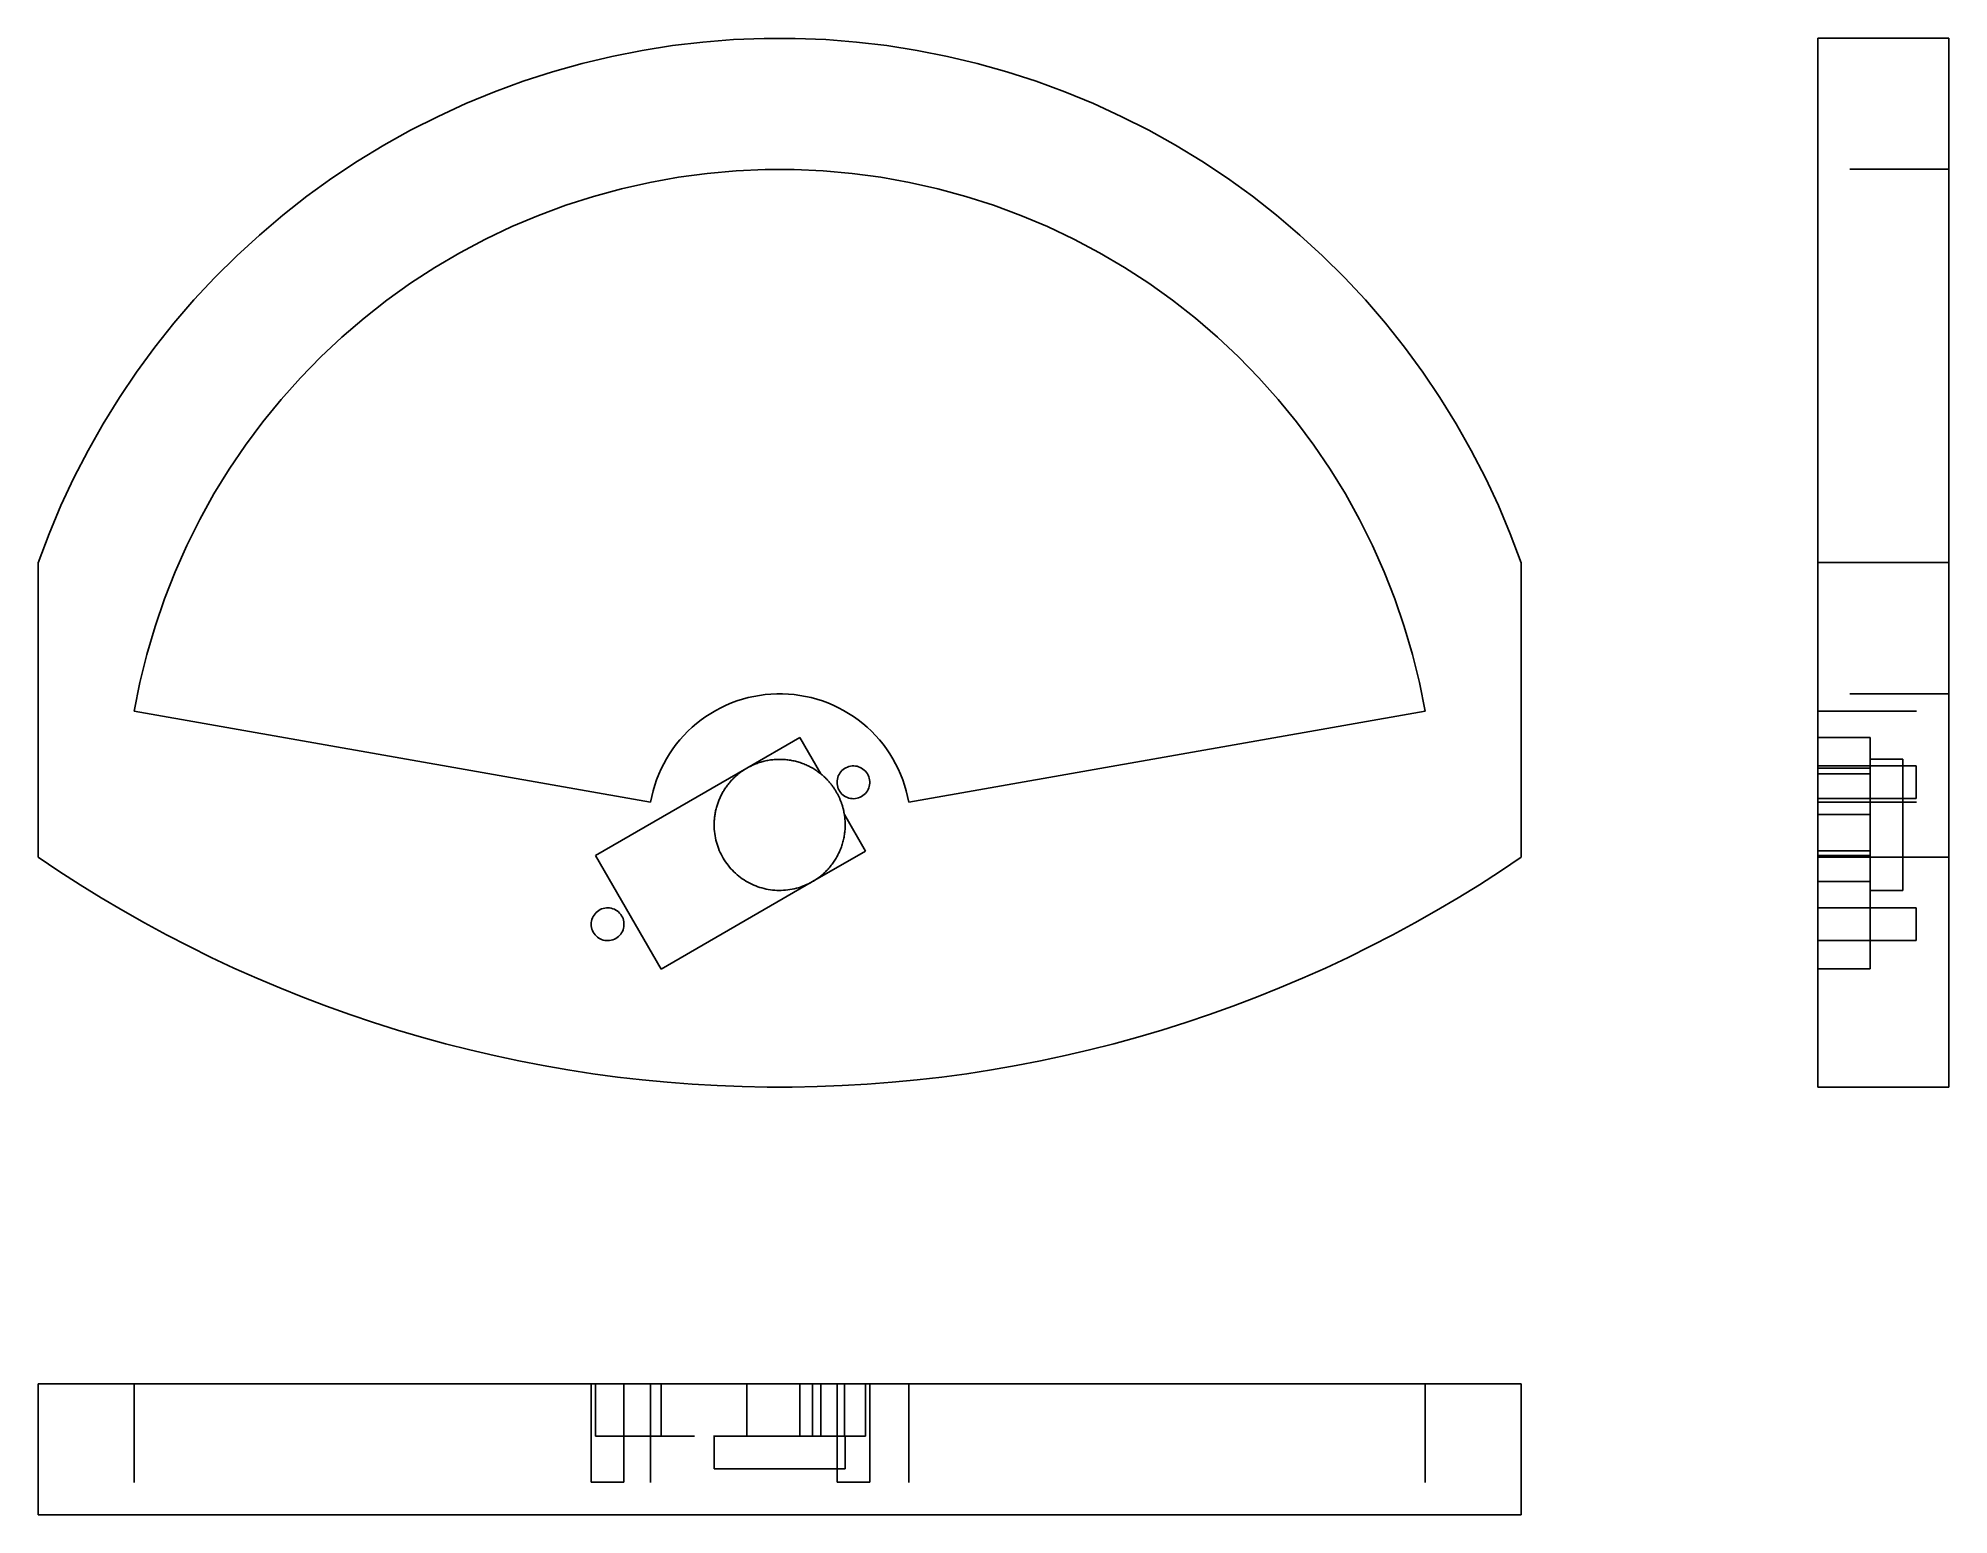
# Model space of a CAD drawing. Extents: x 0 to 1.93, y 0 to 1.49.
import ezdxf

# ---------------------------------------------------------------- set-up
doc = ezdxf.new("R2010")
doc.units = 0
doc.linetypes.add('HIDDEN', pattern=[0.075, 0.050025, -0.024975])
for name, color, linetype in [('FRONT', 7, 'CONTINUOUS'), ('FRONT_HID', 7, 'HIDDEN'), ('LEFT', 7, 'CONTINUOUS'), ('LEFT_HID', 7, 'HIDDEN'), ('TOP', 7, 'CONTINUOUS'), ('TOP_HID', 7, 'HIDDEN')]:
    doc.layers.add(name, color=color, linetype=linetype)

msp = doc.modelspace()

# ---------------------------------------------------------------- linework, layer by layer
at = {"layer": 'FRONT'}
for p, q in [((0.672408, 1.489389), (0.641536, 1.485753)), ((0.703397, 1.491816), (0.672408, 1.489389)), ((0.734458, 1.49303), (0.703397, 1.491816)), ((0.765542, 1.49303), (0.734458, 1.49303)), ((0.796603, 1.491816), (0.765542, 1.49303)), ((0.827593, 1.489389), (0.796603, 1.491816)), ((0.858464, 1.485753), (0.827593, 1.489389)), ((0.580338, 1.474879), (0.550104, 1.467657)), ((0.610831, 1.480914), (0.580338, 1.474879)), ((0.641536, 1.485753), (0.610831, 1.480914)), ((0.889169, 1.480914), (0.858464, 1.485753)), ((0.919662, 1.474879), (0.889169, 1.480914)), ((0.949896, 1.467657), (0.919662, 1.474879)), ((0.490598, 1.4497), (0.461416, 1.438991)), ((0.520175, 1.45926), (0.490598, 1.4497)), ((0.550104, 1.467657), (0.520175, 1.45926)), ((0.979825, 1.45926), (0.949896, 1.467657)), ((1.009402, 1.4497), (0.979825, 1.45926)), ((1.038584, 1.438991), (1.009402, 1.4497)), ((0.461416, 1.438991), (0.432675, 1.427151)), ((1.067325, 1.427151), (1.038584, 1.438991)), ((0.404418, 1.414197), (0.37669, 1.400148)), ((0.432675, 1.427151), (0.404418, 1.414197)), ((1.095582, 1.414197), (1.067325, 1.427151)), ((1.12331, 1.400148), (1.095582, 1.414197)), ((0.37669, 1.400148), (0.349531, 1.385028)), ((1.150469, 1.385028), (1.12331, 1.400148)), ((0.349531, 1.385028), (0.322983, 1.368857)), ((1.177017, 1.368857), (1.150469, 1.385028)), ((0.322983, 1.368857), (0.297088, 1.351662)), ((0.67669, 1.356534), (0.647568, 1.352638)), ((0.705956, 1.359135), (0.67669, 1.356534)), ((0.735309, 1.360437), (0.705956, 1.359135)), ((0.764691, 1.360437), (0.735309, 1.360437)), ((0.794044, 1.359135), (0.764691, 1.360437)), ((0.82331, 1.356534), (0.794044, 1.359135)), ((0.852432, 1.352638), (0.82331, 1.356534)), ((1.202912, 1.351662), (1.177017, 1.368857)), ((0.297088, 1.351662), (0.271884, 1.333468)), ((0.589983, 1.340997), (0.561635, 1.333275)), ((0.618646, 1.347456), (0.589983, 1.340997)), ((0.647568, 1.352638), (0.618646, 1.347456)), ((0.881354, 1.347456), (0.852432, 1.352638)), ((0.910017, 1.340997), (0.881354, 1.347456)), ((0.938365, 1.333275), (0.910017, 1.340997)), ((1.228116, 1.333468), (1.202912, 1.351662)), ((0.24741, 1.314304), (0.223704, 1.294198)), ((0.271884, 1.333468), (0.24741, 1.314304)), ((0.533656, 1.324304), (0.506102, 1.314102)), ((0.561635, 1.333275), (0.533656, 1.324304)), ((0.966344, 1.324304), (0.938365, 1.333275)), ((0.993898, 1.314102), (0.966344, 1.324304)), ((1.25259, 1.314304), (1.228116, 1.333468)), ((1.276296, 1.294198), (1.25259, 1.314304)), ((0.479028, 1.302689), (0.452485, 1.290088)), ((0.506102, 1.314102), (0.479028, 1.302689)), ((1.020972, 1.302689), (0.993898, 1.314102)), ((1.047515, 1.290088), (1.020972, 1.302689)), ((0.223704, 1.294198), (0.200801, 1.273181)), ((0.426528, 1.276322), (0.401205, 1.261421)), ((0.452485, 1.290088), (0.426528, 1.276322)), ((1.073472, 1.276322), (1.047515, 1.290088)), ((1.098795, 1.261421), (1.073472, 1.276322)), ((1.299199, 1.273181), (1.276296, 1.294198)), ((0.200801, 1.273181), (0.178737, 1.251286)), ((0.401205, 1.261421), (0.376568, 1.245411)), ((1.123432, 1.245411), (1.098795, 1.261421)), ((1.321263, 1.251286), (1.299199, 1.273181)), ((0.178737, 1.251286), (0.157545, 1.228545)), ((0.376568, 1.245411), (0.352664, 1.228326)), ((1.147336, 1.228326), (1.123432, 1.245411)), ((1.342455, 1.228545), (1.321263, 1.251286)), ((0.157545, 1.228545), (0.137258, 1.204993)), ((0.352664, 1.228326), (0.329541, 1.210198)), ((1.170459, 1.210198), (1.147336, 1.228326)), ((1.362742, 1.204993), (1.342455, 1.228545)), ((0.137258, 1.204993), (0.117906, 1.180667)), ((0.329541, 1.210198), (0.307244, 1.191064)), ((1.192756, 1.191064), (1.170459, 1.210198)), ((1.382094, 1.180667), (1.362742, 1.204993)), ((0.117906, 1.180667), (0.09952, 1.155604)), ((0.307244, 1.191064), (0.285817, 1.17096)), ((1.214183, 1.17096), (1.192756, 1.191064)), ((1.40048, 1.155604), (1.382094, 1.180667)), ((0.285817, 1.17096), (0.265302, 1.149927)), ((1.234698, 1.149927), (1.214183, 1.17096)), ((0.09952, 1.155604), (0.082126, 1.129841)), ((0.265302, 1.149927), (0.245738, 1.128005)), ((1.254262, 1.128005), (1.234698, 1.149927)), ((1.417874, 1.129841), (1.40048, 1.155604)), ((0.082126, 1.129841), (0.065753, 1.103419)), ((0.245738, 1.128005), (0.227166, 1.105238)), ((1.272834, 1.105238), (1.254262, 1.128005)), ((1.434247, 1.103419), (1.417874, 1.129841)), ((0.065753, 1.103419), (0.050424, 1.076377)), ((0.227166, 1.105238), (0.20962, 1.08167)), ((1.29038, 1.08167), (1.272834, 1.105238)), ((1.449576, 1.076377), (1.434247, 1.103419)), ((0.050424, 1.076377), (0.036163, 1.048757)), ((0.20962, 1.08167), (0.193136, 1.057348)), ((1.306864, 1.057348), (1.29038, 1.08167)), ((1.463837, 1.048757), (1.449576, 1.076377)), ((0.036163, 1.048757), (0.022993, 1.0206)), ((0.193136, 1.057348), (0.177746, 1.032319)), ((1.322254, 1.032319), (1.306864, 1.057348)), ((1.477007, 1.0206), (1.463837, 1.048757)), ((0.177746, 1.032319), (0.16348, 1.006633)), ((1.33652, 1.006633), (1.322254, 1.032319)), ((0.022993, 1.0206), (0.010932, 0.991951)), ((0.16348, 1.006633), (0.150367, 0.98034)), ((1.349633, 0.98034), (1.33652, 1.006633)), ((1.489068, 0.991951), (1.477007, 1.0206)), ((0.010932, 0.991951), (0, 0.962852)), ((1.5, 0.962852), (1.489068, 0.991951)), ((0.150367, 0.98034), (0.138431, 0.953492)), ((1.361569, 0.953492), (1.349633, 0.98034)), ((0, 0.962852), (0, 0.665044)), ((0.138431, 0.953492), (0.127696, 0.926142)), ((1.372304, 0.926142), (1.361569, 0.953492)), ((1.5, 0.665044), (1.5, 0.962852)), ((0.127696, 0.926142), (0.118185, 0.898342)), ((1.381815, 0.898342), (1.372304, 0.926142)), ((0.118185, 0.898342), (0.109914, 0.870148)), ((1.390086, 0.870148), (1.381815, 0.898342)), ((0.109914, 0.870148), (0.102901, 0.841616)), ((1.397099, 0.841616), (1.390086, 0.870148)), ((0.102901, 0.841616), (0.097159, 0.812801)), ((1.402841, 0.812801), (1.397099, 0.841616)), ((0.097159, 0.812801), (0.619432, 0.72071)), ((0.680241, 0.810434), (0.685306, 0.813414)), ((0.685306, 0.813414), (0.690497, 0.816167)), ((0.690497, 0.816167), (0.695806, 0.818688)), ((0.695806, 0.818688), (0.70122, 0.82097)), ((0.70122, 0.82097), (0.706731, 0.823011)), ((0.706731, 0.823011), (0.712327, 0.824805)), ((0.712327, 0.824805), (0.717997, 0.826349)), ((0.717997, 0.826349), (0.723729, 0.827641)), ((0.723729, 0.827641), (0.729514, 0.828677)), ((0.729514, 0.828677), (0.735338, 0.829456)), ((0.735338, 0.829456), (0.741191, 0.829977)), ((0.741191, 0.829977), (0.747062, 0.830237)), ((0.747062, 0.830237), (0.752938, 0.830237)), ((0.752938, 0.830237), (0.758809, 0.829977)), ((0.758809, 0.829977), (0.764662, 0.829456)), ((0.764662, 0.829456), (0.770487, 0.828677)), ((0.770487, 0.828677), (0.776271, 0.827641)), ((0.776271, 0.827641), (0.782003, 0.826349)), ((0.782003, 0.826349), (0.787673, 0.824805)), ((0.787673, 0.824805), (0.793269, 0.823011)), ((0.793269, 0.823011), (0.79878, 0.82097)), ((0.79878, 0.82097), (0.804195, 0.818688)), ((0.804195, 0.818688), (0.809503, 0.816167)), ((0.809503, 0.816167), (0.814695, 0.813414)), ((0.814695, 0.813414), (0.819759, 0.810434)), ((0.880568, 0.72071), (1.402841, 0.812801)), ((0.657163, 0.792342), (0.661449, 0.796363)), ((0.661449, 0.796363), (0.665908, 0.800189)), ((0.665908, 0.800189), (0.670533, 0.803815)), ((0.670533, 0.803815), (0.675314, 0.807232)), ((0.675314, 0.807232), (0.680241, 0.810434)), ((0.819759, 0.810434), (0.824686, 0.807232)), ((0.824686, 0.807232), (0.829467, 0.803815)), ((0.829467, 0.803815), (0.834092, 0.800189)), ((0.834092, 0.800189), (0.838551, 0.796363)), ((0.838551, 0.796363), (0.842837, 0.792342)), ((0.638627, 0.769619), (0.641924, 0.774484)), ((0.641924, 0.774484), (0.645433, 0.779197)), ((0.645433, 0.779197), (0.649148, 0.783751)), ((0.649148, 0.783751), (0.65306, 0.788135)), ((0.65306, 0.788135), (0.657163, 0.792342)), ((0.716854, 0.755097), (0.770464, 0.786049)), ((0.770464, 0.786049), (0.79175, 0.74918)), ((0.842837, 0.792342), (0.84694, 0.788135)), ((0.84694, 0.788135), (0.850852, 0.783751)), ((0.850852, 0.783751), (0.854567, 0.779197)), ((0.854567, 0.779197), (0.858076, 0.774484)), ((0.858076, 0.774484), (0.861373, 0.769619)), ((0.563788, 0.666724), (0.716854, 0.755097)), ((0.627686, 0.748848), (0.630073, 0.754218)), ((0.630073, 0.754218), (0.632696, 0.759476)), ((0.632696, 0.759476), (0.635549, 0.764614)), ((0.635549, 0.764614), (0.638627, 0.769619)), ((0.714964, 0.753964), (0.714034, 0.753374)), ((0.714965, 0.753964), (0.714034, 0.753374)), ((0.715905, 0.754538), (0.714964, 0.753964)), ((0.715905, 0.754538), (0.714965, 0.753964)), ((0.716854, 0.755097), (0.715905, 0.754538)), ((0.716854, 0.755097), (0.715905, 0.754538)), ((0.717958, 0.75572), (0.716854, 0.755097)), ((0.719074, 0.756323), (0.717958, 0.75572)), ((0.720201, 0.756903), (0.719074, 0.756323)), ((0.721339, 0.757462), (0.720201, 0.756903)), ((0.722487, 0.758), (0.721339, 0.757462)), ((0.723646, 0.758515), (0.722487, 0.758)), ((0.724814, 0.759008), (0.723646, 0.758515)), ((0.725991, 0.759478), (0.724814, 0.759008)), ((0.727177, 0.759926), (0.725991, 0.759478)), ((0.728372, 0.760351), (0.727177, 0.759926)), ((0.729574, 0.760753), (0.728372, 0.760351)), ((0.730784, 0.761132), (0.729574, 0.760753)), ((0.732001, 0.761488), (0.730784, 0.761132)), ((0.733224, 0.761821), (0.732001, 0.761488)), ((0.734454, 0.76213), (0.733224, 0.761821)), ((0.735689, 0.762415), (0.734454, 0.76213)), ((0.736929, 0.762677), (0.735689, 0.762415)), ((0.738175, 0.762915), (0.736929, 0.762677)), ((0.739424, 0.763129), (0.738175, 0.762915)), ((0.740678, 0.76332), (0.739424, 0.763129)), ((0.741935, 0.763486), (0.740678, 0.76332)), ((0.743194, 0.763628), (0.741935, 0.763486)), ((0.744457, 0.763746), (0.743194, 0.763628)), ((0.745721, 0.76384), (0.744457, 0.763746)), ((0.746987, 0.76391), (0.745721, 0.76384)), ((0.748254, 0.763955), (0.746987, 0.76391)), ((0.749522, 0.763977), (0.748254, 0.763955)), ((0.750789, 0.763974), (0.749522, 0.763977)), ((0.752057, 0.763947), (0.750789, 0.763974)), ((0.753324, 0.763895), (0.752057, 0.763947)), ((0.754589, 0.763819), (0.753324, 0.763895)), ((0.755853, 0.76372), (0.754589, 0.763819)), ((0.757115, 0.763596), (0.755853, 0.76372)), ((0.758374, 0.763447), (0.757115, 0.763596)), ((0.75963, 0.763275), (0.758374, 0.763447)), ((0.760883, 0.763079), (0.75963, 0.763275)), ((0.762131, 0.762859), (0.760883, 0.763079)), ((0.763375, 0.762615), (0.762131, 0.762859)), ((0.764615, 0.762347), (0.763375, 0.762615)), ((0.765848, 0.762056), (0.764615, 0.762347)), ((0.767077, 0.761741), (0.765848, 0.762056)), ((0.768298, 0.761403), (0.767077, 0.761741)), ((0.769514, 0.761041), (0.768298, 0.761403)), ((0.770722, 0.760657), (0.769514, 0.761041)), ((0.771922, 0.760249), (0.770722, 0.760657)), ((0.773114, 0.759818), (0.771922, 0.760249)), ((0.774298, 0.759365), (0.773114, 0.759818)), ((0.775474, 0.758889), (0.774298, 0.759365)), ((0.776639, 0.75839), (0.775474, 0.758889)), ((0.777795, 0.75787), (0.776639, 0.75839)), ((0.778941, 0.757327), (0.777795, 0.75787)), ((0.780076, 0.756763), (0.778941, 0.757327)), ((0.781201, 0.756177), (0.780076, 0.756763)), ((0.782314, 0.75557), (0.781201, 0.756177)), ((0.783415, 0.754941), (0.782314, 0.75557)), ((0.784503, 0.754292), (0.783415, 0.754941)), ((0.78558, 0.753621), (0.784503, 0.754292)), ((0.815595, 0.754672), (0.814254, 0.753707)), ((0.817026, 0.755498), (0.815595, 0.754672)), ((0.818532, 0.756177), (0.817026, 0.755498)), ((0.820098, 0.756703), (0.818532, 0.756177)), ((0.821709, 0.757071), (0.820098, 0.756703)), ((0.823348, 0.757276), (0.821709, 0.757071)), ((0.825, 0.757318), (0.823348, 0.757276)), ((0.826648, 0.757194), (0.825, 0.757318)), ((0.828275, 0.756907), (0.826648, 0.757194)), ((0.829865, 0.75646), (0.828275, 0.756907)), ((0.831403, 0.755856), (0.829865, 0.75646)), ((0.832873, 0.755102), (0.831403, 0.755856)), ((0.834261, 0.754206), (0.832873, 0.755102)), ((0.835553, 0.753176), (0.834261, 0.754206)), ((0.861373, 0.769619), (0.864451, 0.764614)), ((0.864451, 0.764614), (0.867304, 0.759476)), ((0.867304, 0.759476), (0.869927, 0.754218)), ((0.869927, 0.754218), (0.872314, 0.748848)), ((0.621983, 0.732179), (0.623637, 0.737818)), ((0.623637, 0.737818), (0.625539, 0.743378)), ((0.625539, 0.743378), (0.627686, 0.748848)), ((0.695228, 0.73503), (0.694614, 0.734115)), ((0.695228, 0.73503), (0.694614, 0.734115)), ((0.695856, 0.735936), (0.695228, 0.73503)), ((0.695856, 0.735936), (0.695228, 0.73503)), ((0.696499, 0.73683), (0.695856, 0.735936)), ((0.696499, 0.73683), (0.695856, 0.735936)), ((0.697157, 0.737714), (0.696499, 0.73683)), ((0.697157, 0.737714), (0.696499, 0.73683)), ((0.69783, 0.738587), (0.697157, 0.737714)), ((0.69783, 0.738587), (0.697157, 0.737714)), ((0.698517, 0.739448), (0.69783, 0.738587)), ((0.698517, 0.739448), (0.69783, 0.738587)), ((0.699218, 0.740298), (0.698517, 0.739448)), ((0.699218, 0.740298), (0.698517, 0.739448)), ((0.699933, 0.741137), (0.699218, 0.740298)), ((0.699933, 0.741137), (0.699218, 0.740298)), ((0.700662, 0.741963), (0.699933, 0.741137)), ((0.700662, 0.741963), (0.699933, 0.741137)), ((0.701405, 0.742777), (0.700662, 0.741963)), ((0.701405, 0.742777), (0.700662, 0.741963)), ((0.702161, 0.743578), (0.701405, 0.742777)), ((0.702161, 0.743578), (0.701405, 0.742777)), ((0.702931, 0.744367), (0.702161, 0.743578)), ((0.702931, 0.744367), (0.702161, 0.743578)), ((0.703713, 0.745143), (0.702931, 0.744367)), ((0.703713, 0.745143), (0.702931, 0.744367)), ((0.704508, 0.745906), (0.703713, 0.745143)), ((0.704508, 0.745906), (0.703713, 0.745143)), ((0.705316, 0.746655), (0.704508, 0.745906)), ((0.705316, 0.746655), (0.704508, 0.745906)), ((0.706136, 0.747391), (0.705316, 0.746655)), ((0.706136, 0.747391), (0.705316, 0.746655)), ((0.706968, 0.748113), (0.706136, 0.747391)), ((0.706968, 0.748113), (0.706136, 0.747391)), ((0.707812, 0.748822), (0.706968, 0.748113)), ((0.707812, 0.748822), (0.706968, 0.748113)), ((0.708668, 0.749516), (0.707812, 0.748822)), ((0.708668, 0.749516), (0.707812, 0.748822)), ((0.709535, 0.750196), (0.708668, 0.749516)), ((0.709535, 0.750196), (0.708668, 0.749516)), ((0.710414, 0.750861), (0.709535, 0.750196)), ((0.710414, 0.750861), (0.709535, 0.750196)), ((0.711303, 0.751512), (0.710414, 0.750861)), ((0.711303, 0.751512), (0.710414, 0.750861)), ((0.712203, 0.752147), (0.711303, 0.751512)), ((0.712203, 0.752147), (0.711303, 0.751512)), ((0.713113, 0.752768), (0.712203, 0.752147)), ((0.713113, 0.752768), (0.712203, 0.752147)), ((0.714034, 0.753374), (0.713113, 0.752768)), ((0.714034, 0.753374), (0.713113, 0.752768)), ((0.786643, 0.752931), (0.78558, 0.753621)), ((0.787693, 0.75222), (0.786643, 0.752931)), ((0.788729, 0.751489), (0.787693, 0.75222)), ((0.78975, 0.750739), (0.788729, 0.751489)), ((0.790758, 0.749969), (0.78975, 0.750739)), ((0.79175, 0.74918), (0.790758, 0.749969)), ((0.792345, 0.748691), (0.79175, 0.74918)), ((0.792345, 0.748691), (0.79175, 0.74918)), ((0.792935, 0.748196), (0.792345, 0.748691)), ((0.792935, 0.748196), (0.792345, 0.748691)), ((0.793519, 0.747694), (0.792935, 0.748196)), ((0.793519, 0.747694), (0.792935, 0.748196)), ((0.794097, 0.747185), (0.793519, 0.747694)), ((0.794097, 0.747185), (0.793519, 0.747694)), ((0.794669, 0.746669), (0.794097, 0.747185)), ((0.794669, 0.746669), (0.794097, 0.747185)), ((0.795235, 0.746147), (0.794669, 0.746669)), ((0.795235, 0.746147), (0.794669, 0.746669)), ((0.795794, 0.745618), (0.795235, 0.746147)), ((0.795794, 0.745618), (0.795235, 0.746147)), ((0.796348, 0.745083), (0.795794, 0.745618)), ((0.796348, 0.745083), (0.795794, 0.745618)), ((0.796896, 0.744542), (0.796348, 0.745083)), ((0.796896, 0.744542), (0.796348, 0.745083)), ((0.797437, 0.743994), (0.796896, 0.744542)), ((0.797437, 0.743994), (0.796896, 0.744542)), ((0.797971, 0.74344), (0.797437, 0.743994)), ((0.797971, 0.74344), (0.797437, 0.743994)), ((0.7985, 0.742879), (0.797971, 0.74344)), ((0.7985, 0.742879), (0.797971, 0.74344)), ((0.799021, 0.742313), (0.7985, 0.742879)), ((0.799021, 0.742313), (0.7985, 0.742879)), ((0.799536, 0.74174), (0.799021, 0.742313)), ((0.799536, 0.74174), (0.799021, 0.742313)), ((0.800045, 0.741162), (0.799536, 0.74174)), ((0.800045, 0.741162), (0.799536, 0.74174)), ((0.800546, 0.740578), (0.800045, 0.741162)), ((0.800546, 0.740578), (0.800045, 0.741162)), ((0.801041, 0.739988), (0.800546, 0.740578)), ((0.801041, 0.739988), (0.800546, 0.740578)), ((0.801529, 0.739392), (0.801041, 0.739988)), ((0.801529, 0.739392), (0.801041, 0.739988)), ((0.80201, 0.738791), (0.801529, 0.739392)), ((0.80201, 0.738791), (0.801529, 0.739392)), ((0.802484, 0.738184), (0.80201, 0.738791)), ((0.802484, 0.738184), (0.80201, 0.738791)), ((0.802951, 0.737571), (0.802484, 0.738184)), ((0.802951, 0.737571), (0.802484, 0.738184)), ((0.80341, 0.736954), (0.802951, 0.737571)), ((0.80341, 0.736954), (0.802951, 0.737571)), ((0.803863, 0.736331), (0.80341, 0.736954)), ((0.803863, 0.736331), (0.80341, 0.736954)), ((0.804308, 0.735702), (0.803863, 0.736331)), ((0.804308, 0.735702), (0.803863, 0.736331)), ((0.804746, 0.735069), (0.804308, 0.735702)), ((0.804746, 0.735069), (0.804308, 0.735702)), ((0.805177, 0.734431), (0.804746, 0.735069)), ((0.805177, 0.734431), (0.804746, 0.735069)), ((0.8056, 0.733787), (0.805177, 0.734431)), ((0.8056, 0.733787), (0.805177, 0.734431)), ((0.808097, 0.7424), (0.808014, 0.74075)), ((0.808014, 0.74075), (0.808097, 0.7391)), ((0.808343, 0.744034), (0.808097, 0.7424)), ((0.808097, 0.7391), (0.808343, 0.737466)), ((0.80875, 0.745635), (0.808343, 0.744034)), ((0.808343, 0.737466), (0.80875, 0.735865)), ((0.809316, 0.747187), (0.80875, 0.745635)), ((0.80875, 0.735865), (0.809316, 0.734313)), ((0.810032, 0.748676), (0.809316, 0.747187)), ((0.810894, 0.750086), (0.810032, 0.748676)), ((0.811891, 0.751403), (0.810894, 0.750086)), ((0.813015, 0.752614), (0.811891, 0.751403)), ((0.814254, 0.753707), (0.813015, 0.752614)), ((0.836736, 0.752022), (0.835553, 0.753176)), ((0.837798, 0.750757), (0.836736, 0.752022)), ((0.838728, 0.749392), (0.837798, 0.750757)), ((0.839519, 0.747941), (0.838728, 0.749392)), ((0.84016, 0.746418), (0.839519, 0.747941)), ((0.839519, 0.733559), (0.84016, 0.735082)), ((0.840647, 0.744839), (0.84016, 0.746418)), ((0.84016, 0.735082), (0.840647, 0.736661)), ((0.840975, 0.74322), (0.840647, 0.744839)), ((0.840647, 0.736661), (0.840975, 0.73828)), ((0.841139, 0.741576), (0.840975, 0.74322)), ((0.840975, 0.73828), (0.841139, 0.739924)), ((0.841139, 0.739924), (0.841139, 0.741576)), ((0.872314, 0.748848), (0.874461, 0.743378)), ((0.874461, 0.743378), (0.876363, 0.737818)), ((0.876363, 0.737818), (0.878017, 0.732179)), ((0.619432, 0.72071), (0.62058, 0.726473)), ((0.62058, 0.726473), (0.621983, 0.732179)), ((0.686039, 0.715111), (0.685759, 0.714045)), ((0.686039, 0.715111), (0.685759, 0.714045)), ((0.686338, 0.716171), (0.686039, 0.715111)), ((0.686338, 0.716171), (0.686039, 0.715111)), ((0.686654, 0.717227), (0.686338, 0.716171)), ((0.686654, 0.717227), (0.686338, 0.716171)), ((0.686987, 0.718277), (0.686654, 0.717227)), ((0.686987, 0.718277), (0.686654, 0.717227)), ((0.687338, 0.719322), (0.686987, 0.718277)), ((0.687338, 0.719322), (0.686987, 0.718277)), ((0.687707, 0.72036), (0.687338, 0.719322)), ((0.687707, 0.72036), (0.687338, 0.719322)), ((0.688092, 0.721392), (0.687707, 0.72036)), ((0.688092, 0.721392), (0.687707, 0.72036)), ((0.688495, 0.722418), (0.688092, 0.721392)), ((0.688495, 0.722418), (0.688092, 0.721392)), ((0.688914, 0.723437), (0.688495, 0.722418)), ((0.688914, 0.723437), (0.688495, 0.722418)), ((0.689351, 0.724449), (0.688914, 0.723437)), ((0.689351, 0.724449), (0.688914, 0.723437)), ((0.689804, 0.725453), (0.689351, 0.724449)), ((0.689804, 0.725453), (0.689351, 0.724449)), ((0.690274, 0.72645), (0.689804, 0.725453)), ((0.690274, 0.72645), (0.689804, 0.725453)), ((0.69076, 0.727439), (0.690274, 0.72645)), ((0.69076, 0.727439), (0.690274, 0.72645)), ((0.691263, 0.728419), (0.69076, 0.727439)), ((0.691263, 0.728419), (0.69076, 0.727439)), ((0.691782, 0.729391), (0.691263, 0.728419)), ((0.691782, 0.729391), (0.691263, 0.728419)), ((0.692317, 0.730355), (0.691782, 0.729391)), ((0.692317, 0.730355), (0.691782, 0.729391)), ((0.692868, 0.731309), (0.692317, 0.730355)), ((0.692868, 0.731309), (0.692317, 0.730355)), ((0.693434, 0.732254), (0.692868, 0.731309)), ((0.693434, 0.732254), (0.692868, 0.731309)), ((0.694017, 0.733189), (0.693434, 0.732254)), ((0.694017, 0.733189), (0.693434, 0.732254)), ((0.694614, 0.734115), (0.694017, 0.733189)), ((0.694614, 0.734115), (0.694017, 0.733189)), ((0.806015, 0.733139), (0.8056, 0.733787)), ((0.806015, 0.733139), (0.8056, 0.733787)), ((0.806423, 0.732486), (0.806015, 0.733139)), ((0.806423, 0.732486), (0.806015, 0.733139)), ((0.806824, 0.731828), (0.806423, 0.732486)), ((0.806824, 0.731828), (0.806423, 0.732486)), ((0.807216, 0.731166), (0.806824, 0.731828)), ((0.807216, 0.731166), (0.806824, 0.731828)), ((0.807601, 0.730499), (0.807216, 0.731166)), ((0.807601, 0.730499), (0.807216, 0.731166)), ((0.807979, 0.729828), (0.807601, 0.730499)), ((0.807979, 0.729827), (0.807601, 0.730499)), ((0.808348, 0.729152), (0.807979, 0.729828)), ((0.808348, 0.729152), (0.807979, 0.729827)), ((0.80871, 0.728472), (0.808348, 0.729152)), ((0.80871, 0.728472), (0.808348, 0.729152)), ((0.809063, 0.727788), (0.80871, 0.728472)), ((0.809063, 0.727788), (0.80871, 0.728472)), ((0.809409, 0.7271), (0.809063, 0.727788)), ((0.809409, 0.7271), (0.809063, 0.727788)), ((0.809316, 0.734313), (0.810032, 0.732824)), ((0.809747, 0.726408), (0.809409, 0.7271)), ((0.809747, 0.726408), (0.809409, 0.7271)), ((0.810076, 0.725712), (0.809747, 0.726408)), ((0.810076, 0.725712), (0.809747, 0.726408)), ((0.810032, 0.732824), (0.810894, 0.731414)), ((0.810398, 0.725012), (0.810076, 0.725712)), ((0.810398, 0.725012), (0.810076, 0.725712)), ((0.810711, 0.724309), (0.810398, 0.725012)), ((0.810711, 0.724309), (0.810398, 0.725012)), ((0.811016, 0.723602), (0.810711, 0.724309)), ((0.811016, 0.723602), (0.810711, 0.724309)), ((0.810894, 0.731414), (0.811891, 0.730097)), ((0.811313, 0.722891), (0.811016, 0.723602)), ((0.811313, 0.722891), (0.811016, 0.723602)), ((0.811602, 0.722177), (0.811313, 0.722891)), ((0.811602, 0.722177), (0.811313, 0.722891)), ((0.811882, 0.72146), (0.811602, 0.722177)), ((0.811882, 0.72146), (0.811602, 0.722177)), ((0.812154, 0.72074), (0.811882, 0.72146)), ((0.812154, 0.72074), (0.811882, 0.72146)), ((0.811891, 0.730097), (0.813015, 0.728886)), ((0.812418, 0.720016), (0.812154, 0.72074)), ((0.812418, 0.720016), (0.812154, 0.72074)), ((0.812673, 0.71929), (0.812418, 0.720016)), ((0.812673, 0.71929), (0.812418, 0.720016)), ((0.812919, 0.71856), (0.812673, 0.71929)), ((0.812919, 0.71856), (0.812673, 0.71929)), ((0.813158, 0.717828), (0.812919, 0.71856)), ((0.813158, 0.717828), (0.812919, 0.71856)), ((0.813015, 0.728886), (0.814254, 0.727793)), ((0.813387, 0.717093), (0.813158, 0.717828)), ((0.813387, 0.717093), (0.813158, 0.717828)), ((0.813608, 0.716355), (0.813387, 0.717093)), ((0.813608, 0.716355), (0.813387, 0.717093)), ((0.813821, 0.715615), (0.813608, 0.716355)), ((0.813821, 0.715615), (0.813608, 0.716355)), ((0.814025, 0.714873), (0.813821, 0.715615)), ((0.814025, 0.714873), (0.813821, 0.715615)), ((0.814254, 0.727793), (0.815595, 0.726828)), ((0.815595, 0.726828), (0.817026, 0.726002)), ((0.817026, 0.726002), (0.818532, 0.725323)), ((0.818532, 0.725323), (0.820098, 0.724797)), ((0.820098, 0.724797), (0.821709, 0.724429)), ((0.821709, 0.724429), (0.823348, 0.724224)), ((0.823348, 0.724224), (0.825, 0.724182)), ((0.825, 0.724182), (0.826648, 0.724306)), ((0.826648, 0.724306), (0.828275, 0.724593)), ((0.828275, 0.724593), (0.829865, 0.72504)), ((0.829865, 0.72504), (0.831403, 0.725644)), ((0.831403, 0.725644), (0.832873, 0.726398)), ((0.832873, 0.726398), (0.834261, 0.727294)), ((0.834261, 0.727294), (0.835553, 0.728324)), ((0.835553, 0.728324), (0.836736, 0.729478)), ((0.836736, 0.729478), (0.837798, 0.730743)), ((0.837798, 0.730743), (0.838728, 0.732108)), ((0.838728, 0.732108), (0.839519, 0.733559)), ((0.878017, 0.732179), (0.87942, 0.726473)), ((0.87942, 0.726473), (0.880568, 0.72071)), ((0.683718, 0.698789), (0.683709, 0.697687)), ((0.683718, 0.698789), (0.683709, 0.697687)), ((0.683709, 0.697687), (0.683745, 0.695484)), ((0.683709, 0.697687), (0.683745, 0.695484)), ((0.683745, 0.699891), (0.683718, 0.698789)), ((0.683745, 0.699891), (0.683718, 0.698789)), ((0.683791, 0.700992), (0.683745, 0.699891)), ((0.683791, 0.700992), (0.683745, 0.699891)), ((0.683855, 0.702092), (0.683791, 0.700992)), ((0.683855, 0.702092), (0.683791, 0.700992)), ((0.683938, 0.70319), (0.683855, 0.702092)), ((0.683938, 0.70319), (0.683855, 0.702092)), ((0.684038, 0.704288), (0.683938, 0.70319)), ((0.684038, 0.704288), (0.683938, 0.70319)), ((0.684157, 0.705383), (0.684038, 0.704288)), ((0.684157, 0.705383), (0.684038, 0.704288)), ((0.684294, 0.706476), (0.684157, 0.705383)), ((0.684294, 0.706476), (0.684157, 0.705383)), ((0.684449, 0.707567), (0.684294, 0.706476)), ((0.684449, 0.707567), (0.684294, 0.706476)), ((0.684622, 0.708656), (0.684449, 0.707567)), ((0.684622, 0.708656), (0.684449, 0.707567)), ((0.684814, 0.709741), (0.684622, 0.708656)), ((0.684814, 0.709741), (0.684622, 0.708656)), ((0.685023, 0.710823), (0.684814, 0.709741)), ((0.685023, 0.710823), (0.684814, 0.709741)), ((0.68525, 0.711901), (0.685023, 0.710823)), ((0.68525, 0.711901), (0.685023, 0.710823)), ((0.685496, 0.712975), (0.68525, 0.711901)), ((0.685496, 0.712975), (0.68525, 0.711901)), ((0.685759, 0.714045), (0.685496, 0.712975)), ((0.685759, 0.714045), (0.685496, 0.712975)), ((0.81422, 0.714128), (0.814025, 0.714873)), ((0.81422, 0.714128), (0.814025, 0.714873)), ((0.814407, 0.713381), (0.81422, 0.714128)), ((0.814407, 0.713381), (0.81422, 0.714128)), ((0.814585, 0.712632), (0.814407, 0.713381)), ((0.814585, 0.712631), (0.814407, 0.713381)), ((0.814754, 0.71188), (0.814585, 0.712632)), ((0.814754, 0.71188), (0.814585, 0.712631)), ((0.814915, 0.711127), (0.814754, 0.71188)), ((0.814915, 0.711127), (0.814754, 0.71188)), ((0.815066, 0.710372), (0.814915, 0.711127)), ((0.815066, 0.710372), (0.814915, 0.711127)), ((0.815209, 0.709616), (0.815066, 0.710372)), ((0.815209, 0.709616), (0.815066, 0.710372)), ((0.815343, 0.708857), (0.815209, 0.709616)), ((0.815343, 0.708857), (0.815209, 0.709616)), ((0.815469, 0.708098), (0.815343, 0.708857)), ((0.815469, 0.708097), (0.815343, 0.708857)), ((0.815469, 0.708098), (0.836755, 0.671229)), ((0.815656, 0.706844), (0.815469, 0.708098)), ((0.815819, 0.705586), (0.815656, 0.706844)), ((0.815958, 0.704326), (0.815819, 0.705586)), ((0.816073, 0.703064), (0.815958, 0.704326)), ((0.816164, 0.701799), (0.816073, 0.703064)), ((0.81623, 0.700533), (0.816164, 0.701799)), ((0.816272, 0.699266), (0.81623, 0.700533)), ((0.816254, 0.695463), (0.816284, 0.69673)), ((0.816291, 0.697998), (0.816272, 0.699266)), ((0.816284, 0.69673), (0.816291, 0.697998)), ((0.683745, 0.695484), (0.683855, 0.693283)), ((0.683745, 0.695484), (0.683855, 0.693283)), ((0.683855, 0.693283), (0.684038, 0.691087)), ((0.683855, 0.693283), (0.684038, 0.691087)), ((0.684038, 0.691087), (0.684294, 0.688898)), ((0.684038, 0.691087), (0.684294, 0.688898)), ((0.684294, 0.688898), (0.684622, 0.686719)), ((0.684294, 0.688898), (0.684622, 0.686719)), ((0.684622, 0.686719), (0.685023, 0.684552)), ((0.684622, 0.686719), (0.685023, 0.684552)), ((0.685023, 0.684552), (0.685496, 0.682399)), ((0.685023, 0.684552), (0.685496, 0.682399)), ((0.685496, 0.682399), (0.686039, 0.680264)), ((0.685496, 0.682399), (0.686039, 0.680264)), ((0.686039, 0.680264), (0.686654, 0.678148)), ((0.686039, 0.680264), (0.686654, 0.678147)), ((0.686654, 0.678148), (0.687338, 0.676053)), ((0.686654, 0.678147), (0.687338, 0.676053)), ((0.812506, 0.675607), (0.812917, 0.676807)), ((0.812917, 0.676807), (0.813305, 0.678014)), ((0.813305, 0.678014), (0.813669, 0.679228)), ((0.813669, 0.679228), (0.814011, 0.680449)), ((0.814011, 0.680449), (0.814329, 0.681676)), ((0.814329, 0.681676), (0.814623, 0.682909)), ((0.814623, 0.682909), (0.814894, 0.684148)), ((0.814894, 0.684148), (0.815141, 0.685391)), ((0.815141, 0.685391), (0.815364, 0.686639)), ((0.815364, 0.686639), (0.815564, 0.687891)), ((0.815564, 0.687891), (0.815739, 0.689147)), ((0.815739, 0.689147), (0.81589, 0.690406)), ((0.81589, 0.690406), (0.816017, 0.691667)), ((0.816017, 0.691667), (0.81612, 0.692931)), ((0.81612, 0.692931), (0.816199, 0.694196)), ((0.816199, 0.694196), (0.816254, 0.695463)), ((0, 0.665044), (0.021004, 0.650928)), ((0.630079, 0.551904), (0.563788, 0.666724)), ((0.687338, 0.676053), (0.688092, 0.673982)), ((0.687338, 0.676053), (0.688092, 0.673982)), ((0.688092, 0.673982), (0.688914, 0.671937)), ((0.688092, 0.673982), (0.688914, 0.671937)), ((0.688914, 0.671937), (0.689804, 0.669921)), ((0.688914, 0.671937), (0.689804, 0.669921)), ((0.689804, 0.669921), (0.69076, 0.667936)), ((0.689804, 0.669921), (0.69076, 0.667936)), ((0.69076, 0.667936), (0.691782, 0.665983)), ((0.69076, 0.667936), (0.691782, 0.665983)), ((0.691782, 0.665983), (0.692868, 0.664066)), ((0.691782, 0.665983), (0.692868, 0.664066)), ((0.692868, 0.664066), (0.694017, 0.662185)), ((0.692868, 0.664066), (0.694017, 0.662185)), ((0.694017, 0.662185), (0.695228, 0.660344)), ((0.694017, 0.662185), (0.695228, 0.660344)), ((0.695228, 0.660344), (0.696499, 0.658544)), ((0.695228, 0.660344), (0.696499, 0.658544)), ((0.696499, 0.658544), (0.69783, 0.656787)), ((0.696499, 0.658544), (0.69783, 0.656787)), ((0.836755, 0.671229), (0.783146, 0.640277)), ((0.802178, 0.656798), (0.802951, 0.657803)), ((0.802951, 0.657803), (0.803704, 0.658823)), ((0.803704, 0.658823), (0.804437, 0.659857)), ((0.804437, 0.659857), (0.805151, 0.660905)), ((0.805151, 0.660905), (0.805844, 0.661966)), ((0.805844, 0.661966), (0.806517, 0.663041)), ((0.806517, 0.663041), (0.807169, 0.664128)), ((0.807169, 0.664128), (0.807801, 0.665228)), ((0.807801, 0.665228), (0.808411, 0.666339)), ((0.808411, 0.666339), (0.809, 0.667462)), ((0.809, 0.667462), (0.809567, 0.668595)), ((0.809567, 0.668595), (0.810112, 0.66974)), ((0.810112, 0.66974), (0.810636, 0.670895)), ((0.810636, 0.670895), (0.811137, 0.672059)), ((0.811137, 0.672059), (0.811616, 0.673233)), ((0.811616, 0.673233), (0.812072, 0.674416)), ((0.812072, 0.674416), (0.812506, 0.675607)), ((1.478996, 0.650928), (1.5, 0.665044)), ((0.021004, 0.650928), (0.042274, 0.637216)), ((0.783146, 0.640277), (0.630079, 0.551904)), ((0.69783, 0.656787), (0.699218, 0.655076)), ((0.69783, 0.656787), (0.699218, 0.655076)), ((0.699218, 0.655076), (0.700662, 0.653412)), ((0.699218, 0.655076), (0.700662, 0.653412)), ((0.700662, 0.653412), (0.702161, 0.651796)), ((0.700662, 0.653412), (0.702161, 0.651796)), ((0.702161, 0.651796), (0.703713, 0.650231)), ((0.702161, 0.651796), (0.703713, 0.650231)), ((0.703713, 0.650231), (0.705316, 0.648719)), ((0.703713, 0.650231), (0.705316, 0.648719)), ((0.705316, 0.648719), (0.706968, 0.647261)), ((0.705316, 0.648719), (0.706968, 0.647261)), ((0.706968, 0.647261), (0.708668, 0.645859)), ((0.706968, 0.647261), (0.708668, 0.645859)), ((0.708668, 0.645859), (0.710414, 0.644513)), ((0.708668, 0.645859), (0.710414, 0.644513)), ((0.710414, 0.644513), (0.712203, 0.643227)), ((0.710414, 0.644513), (0.712203, 0.643227)), ((0.712203, 0.643227), (0.714034, 0.642001)), ((0.712203, 0.643227), (0.714034, 0.642001)), ((0.714034, 0.642001), (0.715905, 0.640836)), ((0.714034, 0.642001), (0.715905, 0.640836)), ((0.715905, 0.640836), (0.717813, 0.639734)), ((0.715905, 0.640836), (0.717813, 0.639734)), ((0.717813, 0.639734), (0.719757, 0.638696)), ((0.717813, 0.639734), (0.719757, 0.638696)), ((0.719757, 0.638696), (0.721735, 0.637724)), ((0.719757, 0.638696), (0.721735, 0.637724)), ((0.777265, 0.637262), (0.779258, 0.638202)), ((0.777265, 0.637262), (0.779258, 0.638202)), ((0.779258, 0.638202), (0.781219, 0.639207)), ((0.779258, 0.638202), (0.781219, 0.639207)), ((0.781219, 0.639207), (0.783146, 0.640277)), ((0.781219, 0.639207), (0.783146, 0.640277)), ((0.783146, 0.640277), (0.784238, 0.640922)), ((0.784238, 0.640922), (0.785317, 0.641587)), ((0.785317, 0.641587), (0.786383, 0.642272)), ((0.786383, 0.642272), (0.787436, 0.642978)), ((0.787436, 0.642978), (0.788476, 0.643704)), ((0.788476, 0.643704), (0.789501, 0.64445)), ((0.789501, 0.64445), (0.790512, 0.645215)), ((0.790512, 0.645215), (0.791508, 0.646)), ((0.791508, 0.646), (0.792489, 0.646803)), ((0.792489, 0.646803), (0.793454, 0.647625)), ((0.793454, 0.647625), (0.794404, 0.648465)), ((0.794404, 0.648465), (0.795337, 0.649323)), ((0.795337, 0.649323), (0.796254, 0.650199)), ((0.796254, 0.650199), (0.797153, 0.651092)), ((0.797153, 0.651092), (0.798036, 0.652002)), ((0.798036, 0.652002), (0.798901, 0.652929)), ((0.798901, 0.652929), (0.799748, 0.653873)), ((0.799748, 0.653873), (0.800576, 0.654832)), ((0.800576, 0.654832), (0.801387, 0.655807)), ((0.801387, 0.655807), (0.802178, 0.656798)), ((1.457726, 0.637216), (1.478996, 0.650928)), ((0.042274, 0.637216), (0.063801, 0.623912)), ((0.063801, 0.623912), (0.085579, 0.611021)), ((0.721735, 0.637724), (0.723743, 0.636817)), ((0.721735, 0.637724), (0.723743, 0.636817)), ((0.723743, 0.636817), (0.725781, 0.635978)), ((0.723743, 0.636817), (0.725781, 0.635978)), ((0.725781, 0.635978), (0.727846, 0.635208)), ((0.725781, 0.635978), (0.727846, 0.635208)), ((0.727846, 0.635208), (0.729935, 0.634506)), ((0.727846, 0.635208), (0.729935, 0.634506)), ((0.729935, 0.634506), (0.732046, 0.633874)), ((0.729935, 0.634506), (0.732046, 0.633874)), ((0.732046, 0.633874), (0.734177, 0.633312)), ((0.732046, 0.633874), (0.734177, 0.633312)), ((0.734177, 0.633312), (0.736325, 0.632822)), ((0.734177, 0.633312), (0.736325, 0.632822)), ((0.736325, 0.632822), (0.738489, 0.632403)), ((0.736325, 0.632822), (0.738489, 0.632403)), ((0.738489, 0.632403), (0.740665, 0.632057)), ((0.738489, 0.632403), (0.740665, 0.632057)), ((0.740665, 0.632057), (0.742852, 0.631782)), ((0.740665, 0.632057), (0.742852, 0.631782)), ((0.742852, 0.631782), (0.745046, 0.631581)), ((0.742852, 0.631782), (0.745046, 0.631581)), ((0.745046, 0.631581), (0.747246, 0.631453)), ((0.745046, 0.631581), (0.747246, 0.631453)), ((0.747246, 0.631453), (0.749449, 0.631398)), ((0.747246, 0.631453), (0.749449, 0.631398)), ((0.749449, 0.631398), (0.751653, 0.631417)), ((0.749449, 0.631398), (0.751653, 0.631417)), ((0.751653, 0.631417), (0.753854, 0.631508)), ((0.751653, 0.631417), (0.753855, 0.631508)), ((0.753854, 0.631508), (0.756052, 0.631673)), ((0.753855, 0.631508), (0.756052, 0.631673)), ((0.756052, 0.631673), (0.758243, 0.63191)), ((0.756052, 0.631673), (0.758243, 0.63191)), ((0.758243, 0.63191), (0.760425, 0.632221)), ((0.758243, 0.63191), (0.760425, 0.632221)), ((0.760425, 0.632221), (0.762595, 0.632603)), ((0.760425, 0.632221), (0.762595, 0.632603)), ((0.762595, 0.632603), (0.764751, 0.633058)), ((0.762595, 0.632603), (0.764751, 0.633058)), ((0.764751, 0.633058), (0.766891, 0.633584)), ((0.764751, 0.633058), (0.766891, 0.633584)), ((0.766891, 0.633584), (0.769013, 0.634181)), ((0.766891, 0.633584), (0.769013, 0.634181)), ((0.769013, 0.634181), (0.771113, 0.634848)), ((0.769013, 0.634181), (0.771113, 0.634848)), ((0.771113, 0.634848), (0.77319, 0.635584)), ((0.771113, 0.634848), (0.77319, 0.635584)), ((0.77319, 0.635584), (0.775241, 0.636389)), ((0.77319, 0.635584), (0.775241, 0.636389)), ((0.775241, 0.636389), (0.777265, 0.637262)), ((0.775241, 0.636389), (0.777265, 0.637262)), ((1.414421, 0.611021), (1.436199, 0.623912)), ((1.436199, 0.623912), (1.457726, 0.637216)), ((0.085579, 0.611021), (0.107598, 0.598549)), ((0.559712, 0.600487), (0.559466, 0.598853)), ((0.56012, 0.602088), (0.559712, 0.600487)), ((0.560685, 0.60364), (0.56012, 0.602088)), ((0.561402, 0.605129), (0.560685, 0.60364)), ((0.562263, 0.606539), (0.561402, 0.605129)), ((0.563261, 0.607856), (0.562263, 0.606539)), ((0.564384, 0.609067), (0.563261, 0.607856)), ((0.565623, 0.61016), (0.564384, 0.609067)), ((0.566965, 0.611124), (0.565623, 0.61016)), ((0.568395, 0.611951), (0.566965, 0.611124)), ((0.569901, 0.61263), (0.568395, 0.611951)), ((0.571468, 0.613156), (0.569901, 0.61263)), ((0.573078, 0.613524), (0.571468, 0.613156)), ((0.574718, 0.613729), (0.573078, 0.613524)), ((0.576369, 0.613771), (0.574718, 0.613729)), ((0.578017, 0.613647), (0.576369, 0.613771)), ((0.579644, 0.61336), (0.578017, 0.613647)), ((0.581234, 0.612913), (0.579644, 0.61336)), ((0.582772, 0.612309), (0.581234, 0.612913)), ((0.584243, 0.611555), (0.582772, 0.612309)), ((0.58563, 0.610659), (0.584243, 0.611555)), ((0.586922, 0.609629), (0.58563, 0.610659)), ((0.588105, 0.608475), (0.586922, 0.609629)), ((0.589167, 0.60721), (0.588105, 0.608475)), ((0.590098, 0.605845), (0.589167, 0.60721)), ((0.590888, 0.604394), (0.590098, 0.605845)), ((0.591529, 0.602871), (0.590888, 0.604394)), ((0.592016, 0.601292), (0.591529, 0.602871)), ((0.592344, 0.599673), (0.592016, 0.601292)), ((0.592508, 0.598029), (0.592344, 0.599673)), ((1.392402, 0.598549), (1.414421, 0.611021)), ((0.107598, 0.598549), (0.129852, 0.586499)), ((0.129852, 0.586499), (0.152332, 0.574876)), ((0.559466, 0.598853), (0.559383, 0.597203)), ((0.559383, 0.597203), (0.559466, 0.595553)), ((0.559466, 0.595553), (0.559712, 0.593919)), ((0.559712, 0.593919), (0.56012, 0.592318)), ((0.56012, 0.592318), (0.560685, 0.590765)), ((0.560685, 0.590765), (0.561402, 0.589277)), ((0.561402, 0.589277), (0.562263, 0.587867)), ((0.562263, 0.587867), (0.563261, 0.58655)), ((0.563261, 0.58655), (0.564384, 0.585339)), ((0.564384, 0.585339), (0.565623, 0.584246)), ((0.565623, 0.584246), (0.566965, 0.583281)), ((0.566965, 0.583281), (0.568395, 0.582455)), ((0.568395, 0.582455), (0.569901, 0.581776)), ((0.569901, 0.581776), (0.571468, 0.58125)), ((0.571468, 0.58125), (0.573078, 0.580882)), ((0.573078, 0.580882), (0.574718, 0.580676)), ((0.574718, 0.580676), (0.576369, 0.580635)), ((0.576369, 0.580635), (0.578017, 0.580759)), ((0.578017, 0.580759), (0.579644, 0.581046)), ((0.579644, 0.581046), (0.581234, 0.581493)), ((0.581234, 0.581493), (0.582772, 0.582097)), ((0.582772, 0.582097), (0.584243, 0.58285)), ((0.584243, 0.58285), (0.58563, 0.583747)), ((0.58563, 0.583747), (0.586922, 0.584777)), ((0.586922, 0.584777), (0.588105, 0.585931)), ((0.588105, 0.585931), (0.589167, 0.587196)), ((0.589167, 0.587196), (0.590098, 0.588561)), ((0.590098, 0.588561), (0.590888, 0.590012)), ((0.590888, 0.590012), (0.591529, 0.591535)), ((0.591529, 0.591535), (0.592016, 0.593113)), ((0.592016, 0.593113), (0.592344, 0.594733)), ((0.592344, 0.594733), (0.592508, 0.596377)), ((0.592508, 0.596377), (0.592508, 0.598029)), ((1.347669, 0.574876), (1.370148, 0.586499)), ((1.370148, 0.586499), (1.392402, 0.598549)), ((0.152332, 0.574876), (0.175029, 0.563684)), ((0.175029, 0.563684), (0.197936, 0.552927)), ((1.302064, 0.552927), (1.324971, 0.563684)), ((1.324971, 0.563684), (1.347669, 0.574876)), ((0.197936, 0.552927), (0.221044, 0.54261)), ((0.221044, 0.54261), (0.244344, 0.532735)), ((1.255656, 0.532735), (1.278956, 0.54261)), ((1.278956, 0.54261), (1.302064, 0.552927)), ((0.244344, 0.532735), (0.267829, 0.523307)), ((0.267829, 0.523307), (0.29149, 0.514329)), ((1.20851, 0.514329), (1.232171, 0.523307)), ((1.232171, 0.523307), (1.255656, 0.532735)), ((0.29149, 0.514329), (0.315317, 0.505805)), ((0.315317, 0.505805), (0.339303, 0.497736)), ((1.160697, 0.497736), (1.184683, 0.505805)), ((1.184683, 0.505805), (1.20851, 0.514329)), ((0.339303, 0.497736), (0.363439, 0.490127)), ((0.363439, 0.490127), (0.387715, 0.48298)), ((1.112285, 0.48298), (1.136561, 0.490127)), ((1.136561, 0.490127), (1.160697, 0.497736)), ((0.387715, 0.48298), (0.412124, 0.476297)), ((0.412124, 0.476297), (0.436655, 0.470082)), ((0.436655, 0.470082), (0.461301, 0.464336)), ((0.461301, 0.464336), (0.486052, 0.459061)), ((1.013948, 0.459061), (1.038699, 0.464336)), ((1.038699, 0.464336), (1.063345, 0.470082)), ((1.063345, 0.470082), (1.087876, 0.476297)), ((1.087876, 0.476297), (1.112285, 0.48298)), ((0.486052, 0.459061), (0.510899, 0.45426)), ((0.510899, 0.45426), (0.535833, 0.449934)), ((0.535833, 0.449934), (0.560845, 0.446085)), ((0.560845, 0.446085), (0.585926, 0.442714)), ((0.914074, 0.442714), (0.939155, 0.446085)), ((0.939155, 0.446085), (0.964167, 0.449934)), ((0.964167, 0.449934), (0.989101, 0.45426)), ((0.989101, 0.45426), (1.013948, 0.459061)), ((0.585926, 0.442714), (0.611067, 0.439822)), ((0.611067, 0.439822), (0.636258, 0.43741)), ((0.636258, 0.43741), (0.661491, 0.43548)), ((0.661491, 0.43548), (0.686756, 0.434031)), ((0.686756, 0.434031), (0.712045, 0.433066)), ((0.712045, 0.433066), (0.737347, 0.432583)), ((0.737347, 0.432583), (0.762653, 0.432583)), ((0.762653, 0.432583), (0.787955, 0.433066)), ((0.787955, 0.433066), (0.813244, 0.434031)), ((0.813244, 0.434031), (0.838509, 0.43548)), ((0.838509, 0.43548), (0.863742, 0.43741)), ((0.863742, 0.43741), (0.888933, 0.439822)), ((0.888933, 0.439822), (0.914074, 0.442714))]:
    msp.add_line(p, q, dxfattribs=at)
at = {"layer": 'FRONT_HID', "linetype": 'HIDDEN'}
for p, q in [((0.798901, 0.652929), (0.799748, 0.653873)), ((0.799748, 0.653873), (0.800576, 0.654832))]:
    msp.add_line(p, q, dxfattribs=at)
at = {"layer": 'LEFT'}
for p, q in [((1.8, 1.493243), (1.8, 0.962913)), ((1.932583, 1.493243), (1.8, 1.493243)), ((1.932583, 1.493243), (1.932583, 0.962913)), ((1.8, 0.962913), (1.932583, 0.962913)), ((1.8, 0.962913), (1.8, 0.665104)), ((1.932583, 0.962913), (1.932583, 0.665104)), ((1.8, 0.665104), (1.8, 0.432583)), ((1.8, 0.665104), (1.932583, 0.665104)), ((1.932583, 0.665104), (1.932583, 0.432583)), ((1.932583, 0.432583), (1.8, 0.432583))]:
    msp.add_line(p, q, dxfattribs=at)
at = {"layer": 'LEFT_HID', "linetype": 'HIDDEN'}
for p, q in [((1.8, 0.812861), (1.8, 1.36066)), ((1.8, 1.36066), (1.8, 0.812861)), ((1.932583, 1.36066), (1.8, 1.36066)), ((1.932583, 0.812861), (1.932583, 1.36066)), ((1.932583, 1.36066), (1.932583, 0.812861)), ((1.8, 0.72077), (1.8, 0.83033)), ((1.8, 0.83033), (1.8, 0.72077)), ((1.932583, 0.83033), (1.8, 0.83033)), ((1.8, 0.812861), (1.8, 0.72077)), ((1.8, 0.72077), (1.8, 0.812861)), ((1.8, 0.812861), (1.932583, 0.812861)), ((1.8, 0.812861), (1.932583, 0.812861)), ((1.932583, 0.72077), (1.932583, 0.83033)), ((1.932583, 0.83033), (1.932583, 0.72077)), ((1.932583, 0.812861), (1.932583, 0.72077)), ((1.932583, 0.72077), (1.932583, 0.812861)), ((1.8, 0.755157), (1.8, 0.786109)), ((1.8, 0.786109), (1.8, 0.74924)), ((1.8, 0.786109), (1.853033, 0.786109)), ((1.853033, 0.786109), (1.853033, 0.74924)), ((1.853033, 0.755157), (1.853033, 0.786109)), ((1.8, 0.724238), (1.8, 0.757383)), ((1.8, 0.757383), (1.8, 0.74081)), ((1.899437, 0.757383), (1.8, 0.757383)), ((1.8, 0.666785), (1.8, 0.755157)), ((1.8, 0.755157), (1.853033, 0.755157)), ((1.853033, 0.74924), (1.853033, 0.764039)), ((1.853033, 0.764039), (1.853033, 0.755157)), ((1.886179, 0.764039), (1.853033, 0.764039)), ((1.853033, 0.755157), (1.853033, 0.697748)), ((1.853033, 0.666785), (1.853033, 0.755157)), ((1.886179, 0.631456), (1.886179, 0.764039)), ((1.886179, 0.764039), (1.886179, 0.697748)), ((1.899437, 0.724238), (1.899437, 0.757383)), ((1.899437, 0.757383), (1.899437, 0.74081)), ((1.8, 0.708158), (1.8, 0.74924)), ((1.8, 0.74924), (1.853033, 0.74924)), ((1.8, 0.74081), (1.8, 0.724238)), ((1.899437, 0.74081), (1.899437, 0.724238)), ((1.899437, 0.724238), (1.8, 0.724238)), ((1.8, 0.72077), (1.932583, 0.72077)), ((1.8, 0.72077), (1.932583, 0.72077)), ((1.8, 0.708158), (1.8, 0.671289)), ((1.8, 0.708158), (1.853033, 0.708158)), ((1.853033, 0.708158), (1.853033, 0.671289)), ((1.853033, 0.640338), (1.853033, 0.708158)), ((1.853033, 0.697748), (1.853033, 0.631456)), ((1.886179, 0.697748), (1.886179, 0.631456)), ((1.8, 0.671289), (1.8, 0.640338)), ((1.8, 0.671289), (1.853033, 0.671289)), ((1.8, 0.551965), (1.8, 0.666785)), ((1.8, 0.666785), (1.853033, 0.666785)), ((1.853033, 0.671289), (1.853033, 0.640338)), ((1.853033, 0.551965), (1.853033, 0.666785)), ((1.8, 0.640338), (1.8, 0.551965)), ((1.8, 0.640338), (1.853033, 0.640338)), ((1.853033, 0.631456), (1.853033, 0.640338)), ((1.853033, 0.640338), (1.853033, 0.551965)), ((1.886179, 0.631456), (1.853033, 0.631456)), ((1.8, 0.58069), (1.8, 0.613836)), ((1.8, 0.613836), (1.8, 0.597263)), ((1.899437, 0.613836), (1.8, 0.613836)), ((1.899437, 0.58069), (1.899437, 0.613836)), ((1.899437, 0.613836), (1.899437, 0.597263)), ((1.8, 0.597263), (1.8, 0.58069)), ((1.899437, 0.58069), (1.8, 0.58069)), ((1.899437, 0.597263), (1.899437, 0.58069)), ((1.8, 0.551965), (1.853033, 0.551965))]:
    msp.add_line(p, q, dxfattribs=at)
at = {"layer": 'TOP'}
for p, q in [((0, 0.132583), (0, 0)), ((1.5, 0.132583), (0, 0.132583)), ((1.5, 0.132583), (1.5, 0)), ((1.5, 0), (0, 0))]:
    msp.add_line(p, q, dxfattribs=at)
at = {"layer": 'TOP_HID', "linetype": 'HIDDEN'}
for p, q in [((0.097159, 0.132583), (0.619432, 0.132583)), ((1.402841, 0.132583), (0.097159, 0.132583)), ((0.097159, 0.132583), (0.097159, 0)), ((0.559383, 0.132583), (0.592529, 0.132583)), ((0.592529, 0.132583), (0.559383, 0.132583)), ((0.559383, 0.132583), (0.559383, 0.033146)), ((0.630079, 0.132583), (0.563788, 0.132583)), ((0.563788, 0.132583), (0.716854, 0.132583)), ((0.563788, 0.132583), (0.563788, 0.07955)), ((0.592529, 0.033146), (0.592529, 0.132583)), ((0.619432, 0.132583), (0.880568, 0.132583)), ((0.619432, 0.132583), (0.619432, 0)), ((0.783146, 0.132583), (0.630079, 0.132583)), ((0.630079, 0.132583), (0.630079, 0.07955)), ((0.716854, 0.132583), (0.770464, 0.132583)), ((0.716854, 0.132583), (0.716854, 0.07955)), ((0.770464, 0.132583), (0.79175, 0.132583)), ((0.770464, 0.132583), (0.770464, 0.07955)), ((0.836755, 0.132583), (0.783146, 0.132583)), ((0.783146, 0.132583), (0.783146, 0.07955)), ((0.815469, 0.132583), (0.79175, 0.132583)), ((0.79175, 0.132583), (0.79175, 0.07955)), ((0.808014, 0.132583), (0.84116, 0.132583)), ((0.84116, 0.132583), (0.808014, 0.132583)), ((0.808014, 0.132583), (0.808014, 0.033146)), ((0.815469, 0.132583), (0.836755, 0.132583)), ((0.815469, 0.132583), (0.815469, 0.07955)), ((0.836755, 0.132583), (0.836755, 0.07955)), ((0.84116, 0.033146), (0.84116, 0.132583)), ((0.880568, 0.132583), (1.402841, 0.132583)), ((0.880568, 0.132583), (0.880568, 0)), ((1.402841, 0.132583), (1.402841, 0)), ((0.563788, 0.07955), (0.716854, 0.07955)), ((0.630079, 0.07955), (0.563788, 0.07955)), ((0.783146, 0.07955), (0.630079, 0.07955)), ((0.683709, 0.07955), (0.683709, 0.046404)), ((0.683709, 0.07955), (0.783146, 0.07955)), ((0.716854, 0.07955), (0.683709, 0.07955)), ((0.79175, 0.07955), (0.716854, 0.07955)), ((0.716854, 0.07955), (0.770464, 0.07955)), ((0.770464, 0.07955), (0.79175, 0.07955)), ((0.783146, 0.07955), (0.816291, 0.07955)), ((0.836755, 0.07955), (0.783146, 0.07955)), ((0.815469, 0.07955), (0.836755, 0.07955)), ((0.816291, 0.07955), (0.815469, 0.07955)), ((0.816291, 0.046404), (0.816291, 0.07955)), ((0.683709, 0.046404), (0.816291, 0.046404)), ((0.816291, 0.046404), (0.683709, 0.046404)), ((0.559383, 0.033146), (0.592529, 0.033146)), ((0.592529, 0.033146), (0.559383, 0.033146)), ((0.808014, 0.033146), (0.84116, 0.033146)), ((0.84116, 0.033146), (0.808014, 0.033146)), ((0.097159, 0), (0.619432, 0)), ((1.402841, 0), (0.097159, 0)), ((0.619432, 0), (0.880568, 0)), ((0.880568, 0), (1.402841, 0))]:
    msp.add_line(p, q, dxfattribs=at)

doc.saveas('drawing.dxf')
